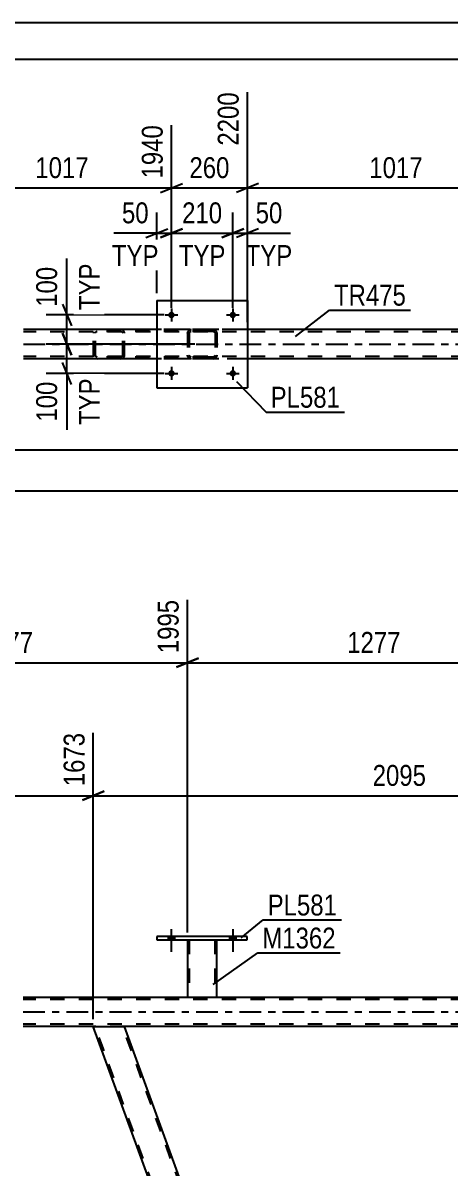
# Model space of a CAD drawing. Header units: millimetres. Extents: x 0 to 841, y 0 to 594.
# Drawn here: x 102.9 to 161.4, y 437.1 to 594 of the extents above; entities that cross this region are included whole.
import ezdxf

# ---------------------------------------------------------------- set-up
doc = ezdxf.new("R2010")
doc.units = ezdxf.units.MM
doc.linetypes.add('DXK_LINE_DOT2', pattern=[3.9198, 1.9599, -1.9599])
doc.linetypes.add('DXK_LINE_DOT3', pattern=[5.9187, 2.979, -0.9799, 0.9799, -0.9799])
doc.styles.add('Arial Narrow', font='ARIALN.TTF', dxfattribs={"height": 0.2})

# ---------------------------------------------------------------- blocks, each defined once
blk = doc.blocks.new('Unknown-814735532-1133')
at = {"color": 5, "linetype": 'Continuous'}
for p, q in [((841, 594), (0, 594)), ((836, 589), (5, 589))]:
    blk.add_line(p, q, dxfattribs=at)
blk = doc.blocks.new('Bolt-814735532-5138 - 5134')
at = {"linetype": 'Continuous'}
for points in [[(123.67, 553.99, -1), (122.79, 553.99, -1)], [(132.07, 553.99, -1), (131.19, 553.99, -1)]]:
    blk.add_hatch(color=1, dxfattribs=at).paths.add_polyline_path(points)
at = {"color": 1, "linetype": 'Continuous'}
for p, q in [((122.35, 553.99), (124.11, 553.99)), ((123.23, 554.87), (123.23, 553.11)), ((130.75, 553.99), (132.51, 553.99)), ((131.63, 554.87), (131.63, 553.11))]:
    blk.add_line(p, q, dxfattribs=at)
blk = doc.blocks.new('Bolt-814735532-5139 - 5134')
at = {"linetype": 'Continuous'}
for points in [[(123.67, 545.99, -1), (122.79, 545.99, -1)], [(132.07, 545.99, -1), (131.19, 545.99, -1)]]:
    blk.add_hatch(color=1, dxfattribs=at).paths.add_polyline_path(points)
at = {"color": 1, "linetype": 'Continuous'}
for p, q in [((122.35, 545.99), (124.11, 545.99)), ((123.23, 546.87), (123.23, 545.11)), ((130.75, 545.99), (132.51, 545.99)), ((131.63, 546.87), (131.63, 545.11))]:
    blk.add_line(p, q, dxfattribs=at)
blk = doc.blocks.new('Part-814735532-5174 - 5134')
at = {"color": 2, "linetype": 'Continuous'}
for p, q in [((121.23, 555.99), (121.23, 543.99)), ((121.23, 555.99), (133.63, 555.99)), ((133.63, 555.99), (133.63, 543.99)), ((121.23, 543.99), (133.63, 543.99))]:
    blk.add_line(p, q, dxfattribs=at)
blk = doc.blocks.new('Part-814735532-5175 - 5134')
at = {"color": 7, "linetype": 'DXK_LINE_DOT2'}
for p, q in [((125.43, 551.51), (125.47, 551.69)), ((125.47, 551.69), (125.43, 551.51)), ((125.43, 551.51), (125.43, 548.47)), ((125.67, 551.51), (125.69, 551.6)), ((125.67, 551.51), (125.67, 548.47)), ((125.69, 551.6), (125.74, 551.68)), ((125.73, 551.95), (125.91, 551.99)), ((125.91, 551.99), (125.73, 551.95)), ((125.74, 551.68), (125.82, 551.73)), ((125.82, 551.73), (125.91, 551.75)), ((128.95, 551.99), (125.91, 551.99)), ((128.95, 551.75), (125.91, 551.75)), ((128.95, 551.99), (129.14, 551.95)), ((129.14, 551.95), (128.95, 551.99)), ((128.95, 551.75), (129.04, 551.73)), ((129.04, 551.73), (129.12, 551.68)), ((129.12, 551.68), (129.17, 551.6)), ((129.17, 551.6), (129.19, 551.51)), ((129.19, 551.51), (129.19, 548.47)), ((129.4, 551.69), (129.43, 551.51)), ((129.43, 551.51), (129.4, 551.69)), ((129.43, 551.51), (129.43, 548.47)), ((125.47, 548.28), (125.43, 548.47)), ((125.43, 548.47), (125.47, 548.28)), ((125.69, 548.37), (125.67, 548.47)), ((125.74, 548.3), (125.69, 548.37)), ((125.91, 547.99), (125.73, 548.02)), ((125.73, 548.02), (125.91, 547.99)), ((125.82, 548.24), (125.74, 548.3)), ((125.91, 548.23), (125.82, 548.24)), ((128.95, 548.23), (125.91, 548.23)), ((128.95, 547.99), (125.91, 547.99)), ((129.04, 548.24), (128.95, 548.23)), ((129.14, 548.02), (128.95, 547.99)), ((128.95, 547.99), (129.14, 548.02)), ((129.12, 548.3), (129.04, 548.24)), ((129.17, 548.37), (129.12, 548.3)), ((129.19, 548.47), (129.17, 548.37)), ((129.43, 548.47), (129.4, 548.28)), ((129.4, 548.28), (129.43, 548.47))]:
    blk.add_line(p, q, dxfattribs=at)
at = {"color": 7, "linetype": 'DXK_LINE_DOT3'}
blk.add_line((127.43, 549.99), (127.43, 549.99), dxfattribs=at)
at = {"color": 7, "linetype": 'DXK_LINE_DOT2'}
for centre, start, end in [((125.91, 551.51), 112.5, 157.5), ((125.91, 551.51), 112.5, 157.5), ((128.95, 551.51), 22.5, 67.5), ((128.95, 551.51), 22.5, 67.5), ((125.91, 548.47), 202.5, 247.5), ((125.91, 548.47), 202.5, 247.5), ((128.95, 548.47), 292.5, 337.5), ((128.95, 548.47), 292.5, 337.5)]:
    blk.add_arc(centre, 0.48, start, end, dxfattribs=at)
blk = doc.blocks.new('Part-814735532-5275 - 5134')
at = {"color": 7, "linetype": 'DXK_LINE_DOT2'}
for p, q in [((112.57, 551.59), (112.55, 551.51)), ((112.55, 548.47), (112.55, 551.51)), ((112.59, 551.69), (112.57, 551.59)), ((112.81, 551.51), (112.83, 551.6)), ((112.81, 548.47), (112.81, 551.51)), ((112.83, 551.6), (112.88, 551.68)), ((113.06, 551.99), (112.87, 551.95)), ((112.88, 551.68), (112.97, 551.73)), ((112.97, 551.73), (113.06, 551.75)), ((128.05, 551.99), (113.06, 551.99)), ((128.05, 551.75), (113.06, 551.75)), ((116.49, 551.95), (116.3, 551.99)), ((116.3, 551.75), (116.4, 551.73)), ((116.4, 551.73), (116.48, 551.68)), ((116.48, 551.68), (116.53, 551.6)), ((116.53, 551.6), (116.55, 551.51)), ((116.55, 548.47), (116.55, 551.51)), ((116.79, 551.59), (116.77, 551.69)), ((116.81, 551.51), (116.79, 551.59)), ((116.81, 548.47), (116.81, 551.51)), ((112.55, 548.47), (112.57, 548.38)), ((112.57, 548.38), (112.59, 548.28)), ((112.82, 548.4), (112.81, 548.47)), ((112.83, 548.37), (112.82, 548.4)), ((112.88, 548.3), (112.83, 548.37)), ((112.87, 548.02), (113.06, 547.99)), ((112.97, 548.24), (112.88, 548.3)), ((113.06, 548.23), (112.97, 548.24)), ((128.05, 548.23), (113.06, 548.23)), ((128.05, 547.99), (113.06, 547.99)), ((116.4, 548.24), (116.3, 548.23)), ((116.3, 547.99), (116.49, 548.02)), ((116.48, 548.3), (116.4, 548.24)), ((116.53, 548.37), (116.48, 548.3)), ((116.53, 548.37), (116.54, 548.4)), ((116.54, 548.4), (116.55, 548.47)), ((116.77, 548.28), (116.79, 548.38)), ((116.79, 548.38), (116.81, 548.47))]:
    blk.add_line(p, q, dxfattribs=at)
for centre, start, end in [((116.32, 551.48), 24.32, 69.2417), ((116.32, 548.49), 290.7583, 335.68)]:
    blk.add_arc(centre, 0.496, start, end, dxfattribs=at)
blk = doc.blocks.new('Part-814735532-5334 - 5134')
at = {"color": 2, "linetype": 'Continuous'}
for p, q in [((121.23, 551.99), (102.95, 551.99)), ((172.31, 551.99), (133.63, 551.99)), ((121.23, 547.99), (102.95, 547.99)), ((172.31, 547.99), (133.63, 547.99))]:
    blk.add_line(p, q, dxfattribs=at)
at = {"color": 7, "linetype": 'DXK_LINE_DOT2'}
for p, q in [((767.13, 551.67), (102.95, 551.67)), ((767.13, 551.99), (121.23, 551.99)), ((133.63, 551.99), (121.23, 551.99)), ((767.13, 548.31), (102.95, 548.31)), ((763.89, 547.99), (102.95, 547.99)), ((133.63, 547.99), (121.23, 547.99))]:
    blk.add_line(p, q, dxfattribs=at)
at = {"color": 7, "linetype": 'DXK_LINE_DOT3'}
blk.add_line((102.95, 549.99), (767.13, 549.99), dxfattribs=at)
blk = doc.blocks.new('Bolt-814735532-3303 - 3299')
at = {"linetype": 'Continuous'}
for points in [[(122.77, 468.39), (123.65, 468.39), (123.65, 468.87), (122.77, 468.87)], [(131.17, 468.39), (132.05, 468.39), (132.05, 468.87), (131.17, 468.87)]]:
    blk.add_hatch(color=1, dxfattribs=at).paths.add_polyline_path(points)
at = {"color": 1, "linetype": 'Continuous'}
for p, q in [((123.21, 469.87), (123.21, 466.75)), ((131.61, 469.87), (131.61, 466.75)), ((122.77, 468.87), (122.77, 468.39)), ((123.65, 468.87), (123.65, 468.39)), ((131.17, 468.87), (131.17, 468.39)), ((132.05, 468.87), (132.05, 468.39))]:
    blk.add_line(p, q, dxfattribs=at)
blk = doc.blocks.new('Bolt-814735532-3304 - 3299')
at = {"linetype": 'Continuous'}
for points in [[(122.77, 468.39), (123.65, 468.39), (123.65, 468.87), (122.77, 468.87)], [(131.17, 468.39), (132.05, 468.39), (132.05, 468.87), (131.17, 468.87)]]:
    blk.add_hatch(color=1, dxfattribs=at).paths.add_polyline_path(points)
at = {"color": 1, "linetype": 'Continuous'}
for p, q in [((123.21, 469.87), (123.21, 466.75)), ((131.61, 469.87), (131.61, 466.75)), ((122.77, 468.87), (122.77, 468.39)), ((123.65, 468.87), (123.65, 468.39)), ((131.17, 468.87), (131.17, 468.39)), ((132.05, 468.87), (132.05, 468.39))]:
    blk.add_line(p, q, dxfattribs=at)
blk = doc.blocks.new('Part-814735532-3368 - 3299')
at = {"color": 2, "linetype": 'Continuous'}
for p, q in [((125.41, 468.39), (125.41, 460.55)), ((129.41, 468.39), (129.41, 460.55)), ((125.41, 460.55), (129.41, 460.55))]:
    blk.add_line(p, q, dxfattribs=at)
at = {"color": 7, "linetype": 'DXK_LINE_DOT2'}
for p, q in [((125.41, 468.39), (129.41, 468.39)), ((125.41, 468.39), (125.41, 468.39)), ((125.41, 468.39), (125.41, 468.39)), ((125.65, 468.39), (125.65, 460.55)), ((129.17, 468.39), (129.17, 460.55)), ((129.41, 468.39), (129.41, 468.39)), ((129.41, 468.39), (129.41, 468.39)), ((129.11, 460.55), (129.15, 460.55)), ((129.11, 460.55), (129.15, 460.55)), ((129.15, 460.55), (129.17, 460.55)), ((129.15, 460.55), (129.17, 460.55))]:
    blk.add_line(p, q, dxfattribs=at)
blk = doc.blocks.new('Part-814735532-3363 - 3299')
at = {"color": 2, "linetype": 'Continuous'}
for p, q in [((121.21, 468.87), (121.21, 468.39)), ((133.61, 468.87), (121.21, 468.87)), ((121.21, 468.39), (133.61, 468.39)), ((133.61, 468.39), (133.61, 468.87))]:
    blk.add_line(p, q, dxfattribs=at)
blk = doc.blocks.new('Part-814735532-3607 - 3299')
at = {"color": 2, "linetype": 'Continuous'}
for p, q in [((159.64, 338.79), (196.34, 456.54)), ((197.66, 456.54), (196.34, 456.54)), ((197.66, 456.54), (199.21, 452.29)), ((199.21, 452.29), (162.75, 335.32)), ((160.9, 335.32), (159.64, 338.79))]:
    blk.add_line(p, q, dxfattribs=at)
at = {"color": 7, "linetype": 'DXK_LINE_DOT2'}
for p, q in [((159.78, 338.42), (196.6, 456.54)), ((162.5, 335.32), (199.07, 452.67)), ((160.9, 335.32), (162.75, 335.32))]:
    blk.add_line(p, q, dxfattribs=at)
blk = doc.blocks.new('Part-814735532-3633 - 3299')
at = {"color": 2, "linetype": 'Continuous'}
for p, q in [((102.93, 460.54), (767.11, 460.54)), ((112.53, 456.54), (102.93, 456.54)), ((196.34, 456.54), (116.78, 456.54))]:
    blk.add_line(p, q, dxfattribs=at)
at = {"color": 7, "linetype": 'DXK_LINE_DOT2'}
for p, q in [((767.11, 460.22), (102.93, 460.22)), ((767.11, 456.86), (102.93, 456.86)), ((116.78, 456.54), (112.53, 456.54))]:
    blk.add_line(p, q, dxfattribs=at)
at = {"color": 7, "linetype": 'DXK_LINE_DOT3'}
blk.add_line((102.93, 458.54), (767.11, 458.54), dxfattribs=at)
blk = doc.blocks.new('Part-814735532-3685 - 3299')
at = {"color": 2, "linetype": 'Continuous'}
for p, q in [((156.65, 335.32), (112.53, 456.54)), ((112.53, 456.54), (116.78, 456.54)), ((159.64, 338.79), (116.78, 456.54))]:
    blk.add_line(p, q, dxfattribs=at)
at = {"color": 7, "linetype": 'DXK_LINE_DOT2'}
for p, q in [((156.9, 335.32), (112.78, 456.54)), ((160.65, 335.32), (116.53, 456.54)), ((160.9, 335.32), (159.64, 338.79)), ((156.65, 335.32), (160.9, 335.32))]:
    blk.add_line(p, q, dxfattribs=at)
blk = doc.blocks.new('StraightDimension-814735532-9620 - 5134')
at = {"color": 7, "linetype": 'Continuous'}
for p, q in [((133.63, 552.99), (133.63, 584.5)), ((174.31, 554.99), (174.31, 580)), ((135.13, 571.99), (132.13, 570.79)), ((133.63, 571.39), (174.31, 571.39)), ((172.81, 570.79), (175.81, 571.99))]:
    blk.add_line(p, q, dxfattribs=at)
at = {"color": 0, "linetype": 'Continuous'}
blk.add_wipeout([(173.71, 580.6), (169.51, 580.6), (169.51, 572.09), (173.71, 572.09)], dxfattribs=at)
at = {"color": 0}
blk.add_wipeout([(158.23, 572.14), (158.23, 576.34), (149.72, 576.34), (149.72, 572.14)], dxfattribs=at)
at = {"color": 3, "linetype": 'Continuous', "style": 'Arial Narrow'}
blk.add_text('3217', height=2.863, rotation=90.0002, dxfattribs=at).set_placement((173.11, 572.69))
at = {"color": 3, "style": 'Arial Narrow'}
blk.add_text('1017', height=2.863, dxfattribs=at).set_placement((150.32, 572.74))
blk = doc.blocks.new('StraightDimension-814735532-5972 - 5134')
at = {"color": 7, "linetype": 'Continuous'}
for p, q in [((108.32, 551.49), (109.52, 548.49)), ((126.43, 549.99), (106.07, 549.99)), ((108.92, 545.99), (108.92, 549.99)), ((109.52, 544.49), (108.32, 547.49)), ((122.23, 545.99), (106.07, 545.99))]:
    blk.add_line(p, q, dxfattribs=at)
at = {"color": 0, "linetype": 'Continuous'}
blk.add_wipeout([(114.02, 545.91), (109.82, 545.91), (109.82, 538.32), (114.02, 538.32)], dxfattribs=at)
at = {"color": 0}
blk.add_wipeout([(108.17, 545.46), (103.97, 545.46), (103.97, 538.78), (108.17, 538.78)], dxfattribs=at)
at = {"color": 7, "linetype": 'Continuous'}
blk.add_line((108.92, 545.99), (108.92, 538.25), dxfattribs=at)
blk.add_line((108.92, 545.99), (108.92, 538.25), dxfattribs=at)
at = {"color": 3, "style": 'Arial Narrow'}
blk.add_text('100', height=2.863, rotation=90.0002, dxfattribs=at).set_placement((107.57, 539.38))
at = {"color": 3, "linetype": 'Continuous', "style": 'Arial Narrow'}
blk.add_text('TYP', height=2.863, rotation=90.0002, dxfattribs=at).set_placement((113.42, 538.92))
blk = doc.blocks.new('StraightDimension-814735532-8948 - 5134')
at = {"color": 7, "linetype": 'Continuous'}
blk.add_line((61.03, 535.52), (767.13, 535.52), dxfattribs=at)
blk = doc.blocks.new('StraightDimension-814735532-5929 - 5134')
at = {"color": 7, "linetype": 'Continuous'}
for p, q in [((121.23, 556.99), (121.23, 568.05)), ((123.23, 554.99), (123.23, 568.05)), ((119.73, 564.6), (122.73, 565.8)), ((121.23, 565.2), (123.23, 565.2)), ((124.73, 565.8), (121.73, 564.6))]:
    blk.add_line(p, q, dxfattribs=at)
at = {"color": 0}
blk.add_wipeout([(120.71, 565.95), (120.71, 570.15), (115.85, 570.15), (115.85, 565.95)], dxfattribs=at)
at = {"color": 0, "linetype": 'Continuous'}
blk.add_wipeout([(122.07, 560.1), (122.07, 564.3), (114.48, 564.3), (114.48, 560.1)], dxfattribs=at)
at = {"color": 7, "linetype": 'Continuous'}
blk.add_line((121.23, 565.2), (115.33, 565.2), dxfattribs=at)
blk.add_line((121.23, 565.2), (115.33, 565.2), dxfattribs=at)
at = {"color": 3, "style": 'Arial Narrow'}
blk.add_text('50', height=2.863, dxfattribs=at).set_placement((116.45, 566.55))
at = {"color": 3, "linetype": 'Continuous', "style": 'Arial Narrow'}
blk.add_text('TYP', height=2.863, dxfattribs=at).set_placement((115.08, 560.7))
blk = doc.blocks.new('StraightDimension-814735532-5942 - 5134')
at = {"color": 7, "linetype": 'Continuous'}
for p, q in [((123.23, 554.99), (123.23, 568.05)), ((131.63, 554.99), (131.63, 568.05)), ((121.73, 564.6), (124.73, 565.8)), ((123.23, 565.2), (131.63, 565.2)), ((133.13, 565.8), (130.13, 564.6))]:
    blk.add_line(p, q, dxfattribs=at)
at = {"color": 0}
blk.add_wipeout([(130.77, 565.95), (130.77, 570.15), (124.09, 570.15), (124.09, 565.95)], dxfattribs=at)
at = {"color": 0, "linetype": 'Continuous'}
blk.add_wipeout([(131.23, 560.1), (131.23, 564.3), (123.64, 564.3), (123.64, 560.1)], dxfattribs=at)
at = {"color": 3, "style": 'Arial Narrow'}
blk.add_text('210', height=2.863, dxfattribs=at).set_placement((124.69, 566.55))
at = {"color": 3, "linetype": 'Continuous', "style": 'Arial Narrow'}
blk.add_text('TYP', height=2.863, dxfattribs=at).set_placement((124.24, 560.7))
blk = doc.blocks.new('StraightDimension-814735532-5958 - 5134')
at = {"color": 7, "linetype": 'Continuous'}
for p, q in [((131.63, 554.99), (131.63, 568.05)), ((133.63, 556.99), (133.63, 568.05)), ((130.13, 564.6), (133.13, 565.8)), ((131.63, 565.2), (133.63, 565.2)), ((135.13, 565.8), (132.13, 564.6))]:
    blk.add_line(p, q, dxfattribs=at)
at = {"color": 0}
blk.add_wipeout([(139.01, 565.95), (139.01, 570.15), (134.16, 570.15), (134.16, 565.95)], dxfattribs=at)
at = {"color": 0, "linetype": 'Continuous'}
blk.add_wipeout([(140.38, 560.1), (140.38, 564.3), (132.79, 564.3), (132.79, 560.1)], dxfattribs=at)
at = {"color": 7, "linetype": 'Continuous'}
blk.add_line((133.63, 565.2), (139.54, 565.2), dxfattribs=at)
blk.add_line((133.63, 565.2), (139.54, 565.2), dxfattribs=at)
at = {"color": 3, "style": 'Arial Narrow'}
blk.add_text('50', height=2.863, dxfattribs=at).set_placement((134.76, 566.55))
at = {"color": 3, "linetype": 'Continuous', "style": 'Arial Narrow'}
blk.add_text('TYP', height=2.863, dxfattribs=at).set_placement((133.39, 560.7))
blk = doc.blocks.new('StraightDimension-814735532-5995 - 5134')
at = {"color": 7, "linetype": 'Continuous'}
for p, q in [((108.32, 555.49), (109.52, 552.49)), ((122.23, 553.99), (106.07, 553.99)), ((108.92, 549.99), (108.92, 553.99)), ((109.52, 548.49), (108.32, 551.49)), ((126.43, 549.99), (106.07, 549.99))]:
    blk.add_line(p, q, dxfattribs=at)
at = {"color": 0, "linetype": 'Continuous'}
blk.add_wipeout([(114.02, 561.65), (109.82, 561.65), (109.82, 554.06), (114.02, 554.06)], dxfattribs=at)
at = {"color": 0}
blk.add_wipeout([(108.17, 561.2), (103.97, 561.2), (103.97, 554.51), (108.17, 554.51)], dxfattribs=at)
at = {"color": 7, "linetype": 'Continuous'}
blk.add_line((108.92, 553.99), (108.92, 561.72), dxfattribs=at)
blk.add_line((108.92, 553.99), (108.92, 561.72), dxfattribs=at)
at = {"color": 3, "style": 'Arial Narrow'}
blk.add_text('100', height=2.863, rotation=90.0002, dxfattribs=at).set_placement((107.57, 555.11))
at = {"color": 3, "linetype": 'Continuous', "style": 'Arial Narrow'}
blk.add_text('TYP', height=2.863, rotation=90.0002, dxfattribs=at).set_placement((113.42, 554.66))
blk = doc.blocks.new('StraightDimension-814735532-9621 - 5134')
at = {"color": 7, "linetype": 'Continuous'}
for p, q in [((133.63, 552.99), (133.63, 584.5)), ((123.23, 554.99), (123.23, 580)), ((121.73, 570.79), (124.73, 571.99)), ((123.23, 571.39), (133.63, 571.39)), ((135.13, 571.99), (132.13, 570.79))]:
    blk.add_line(p, q, dxfattribs=at)
at = {"color": 0}
blk.add_wipeout([(131.77, 572.14), (131.77, 576.34), (125.09, 576.34), (125.09, 572.14)], dxfattribs=at)
at = {"color": 3, "style": 'Arial Narrow'}
blk.add_text('260', height=2.863, dxfattribs=at).set_placement((125.69, 572.74))
at = {"color": 0, "linetype": 'Continuous'}
blk.add_wipeout([(133.03, 585.1), (128.83, 585.1), (128.83, 576.59), (133.03, 576.59)], dxfattribs=at)
at = {"color": 3, "linetype": 'Continuous', "style": 'Arial Narrow'}
blk.add_text('2200', height=2.863, rotation=90.0002, dxfattribs=at).set_placement((132.43, 577.19))
blk = doc.blocks.new('StraightDimension-814735532-9622 - 5134')
at = {"color": 7, "linetype": 'Continuous'}
for p, q in [((93.25, 552.99), (93.25, 582.67)), ((123.23, 554.99), (123.23, 580)), ((94.75, 571.99), (91.75, 570.79)), ((93.25, 571.39), (123.23, 571.39)), ((121.73, 570.79), (124.73, 571.99))]:
    blk.add_line(p, q, dxfattribs=at)
at = {"color": 0, "linetype": 'Continuous'}
blk.add_wipeout([(122.63, 580.6), (118.43, 580.6), (118.43, 572.09), (122.63, 572.09)], dxfattribs=at)
at = {"color": 0}
blk.add_wipeout([(112.5, 572.14), (112.5, 576.34), (103.99, 576.34), (103.99, 572.14)], dxfattribs=at)
at = {"color": 3, "linetype": 'Continuous', "style": 'Arial Narrow'}
blk.add_text('1940', height=2.863, rotation=90.0002, dxfattribs=at).set_placement((122.03, 572.69))
at = {"color": 3, "style": 'Arial Narrow'}
blk.add_text('1017', height=2.863, dxfattribs=at).set_placement((104.59, 572.74))
blk = doc.blocks.new('StraightDimension-814735532-12171 - 5134')
at = {"color": 7, "linetype": 'Continuous'}
blk.add_line((60.39, 529.89), (767.77, 529.89), dxfattribs=at)
blk = doc.blocks.new('StraightDimension-814735532-4593 - 3299')
at = {"color": 7, "linetype": 'Continuous'}
for p, q in [((112.53, 457.54), (112.53, 496.75)), ((51.84, 466.04), (51.84, 491.27)), ((53.34, 488.74), (50.34, 487.54)), ((51.84, 488.14), (112.53, 488.14)), ((111.03, 487.54), (114.03, 488.74))]:
    blk.add_line(p, q, dxfattribs=at)
at = {"color": 0, "linetype": 'Continuous'}
for points in [[(111.93, 497.35), (107.73, 497.35), (107.73, 488.84), (111.93, 488.84)], [(51.24, 491.87), (47.04, 491.87), (47.04, 488.84), (51.24, 488.84)]]:
    blk.add_wipeout(points, dxfattribs=at)
at = {"color": 0}
blk.add_wipeout([(86.44, 488.89), (86.44, 493.09), (77.93, 493.09), (77.93, 488.89)], dxfattribs=at)
at = {"color": 3, "linetype": 'Continuous', "style": 'Arial Narrow'}
for s, height, p in [('1673', 2.863, (111.33, 489.44)), ('0', 2.86, (50.64, 489.44))]:
    blk.add_text(s, height=height, rotation=90.0002, dxfattribs=at).set_placement(p)
at = {"color": 3, "style": 'Arial Narrow'}
blk.add_text('1673', height=2.863, dxfattribs=at).set_placement((78.53, 489.49))
blk = doc.blocks.new('StraightDimension-814735532-8026 - 3299')
at = {"color": 7, "linetype": 'Continuous'}
for p, q in [((125.41, 469.39), (125.41, 514.97)), ((75.86, 469.39), (75.86, 513.14)), ((77.36, 506.96), (74.36, 505.76)), ((123.91, 505.76), (126.91, 506.96)), ((75.86, 506.36), (125.41, 506.36))]:
    blk.add_line(p, q, dxfattribs=at)
at = {"color": 0, "linetype": 'Continuous'}
blk.add_wipeout([(124.81, 515.57), (120.61, 515.57), (120.61, 507.06), (124.81, 507.06)], dxfattribs=at)
at = {"color": 0}
blk.add_wipeout([(104.89, 507.11), (104.89, 511.31), (96.38, 511.31), (96.38, 507.11)], dxfattribs=at)
at = {"color": 3, "linetype": 'Continuous', "style": 'Arial Narrow'}
blk.add_text('1995', height=2.863, rotation=90.0002, dxfattribs=at).set_placement((124.21, 507.66))
at = {"color": 3, "style": 'Arial Narrow'}
blk.add_text('1277', height=2.863, dxfattribs=at).set_placement((96.98, 507.71))
blk = doc.blocks.new('StraightDimension-814735532-4576 - 3299')
at = {"color": 7, "linetype": 'Continuous'}
for p, q in [((112.53, 457.54), (112.53, 496.75)), ((196.34, 457.54), (196.34, 496.75)), ((114.03, 488.74), (111.03, 487.54)), ((112.53, 488.14), (196.34, 488.14)), ((194.84, 487.54), (197.84, 488.74))]:
    blk.add_line(p, q, dxfattribs=at)
at = {"color": 0, "linetype": 'Continuous'}
blk.add_wipeout([(195.74, 497.35), (191.54, 497.35), (191.54, 488.84), (195.74, 488.84)], dxfattribs=at)
at = {"color": 0}
blk.add_wipeout([(158.69, 488.89), (158.69, 493.09), (150.18, 493.09), (150.18, 488.89)], dxfattribs=at)
at = {"color": 3, "linetype": 'Continuous', "style": 'Arial Narrow'}
blk.add_text('3769', height=2.863, rotation=90.0002, dxfattribs=at).set_placement((195.14, 489.44))
at = {"color": 3, "style": 'Arial Narrow'}
blk.add_text('2095', height=2.863, dxfattribs=at).set_placement((150.78, 489.49))
blk = doc.blocks.new('StraightDimension-814735532-8025 - 3299')
at = {"color": 7, "linetype": 'Continuous'}
for p, q in [((125.41, 469.39), (125.41, 514.97)), ((176.49, 469.39), (176.49, 514.97)), ((126.91, 506.96), (123.91, 505.76)), ((174.99, 505.76), (177.99, 506.96)), ((125.41, 506.36), (176.49, 506.36))]:
    blk.add_line(p, q, dxfattribs=at)
at = {"color": 0, "linetype": 'Continuous'}
blk.add_wipeout([(175.89, 515.57), (171.69, 515.57), (171.69, 507.06), (175.89, 507.06)], dxfattribs=at)
at = {"color": 0}
blk.add_wipeout([(155.2, 507.11), (155.2, 511.31), (146.69, 511.31), (146.69, 507.11)], dxfattribs=at)
at = {"color": 3, "linetype": 'Continuous', "style": 'Arial Narrow'}
blk.add_text('3272', height=2.863, rotation=90.0002, dxfattribs=at).set_placement((175.29, 507.66))
at = {"color": 3, "style": 'Arial Narrow'}
blk.add_text('1277', height=2.863, dxfattribs=at).set_placement((147.29, 507.71))
blk = doc.blocks.new('Mark-814735532-5170 - 5134')
at = {"color": 0}
blk.add_wipeout([(146.31, 541.29), (146.31, 544.29), (136.81, 544.29), (136.81, 541.29)], dxfattribs=at)
blk.add_wipeout([(146.31, 541.29), (146.31, 544.29), (136.81, 544.29), (136.81, 541.29)], dxfattribs=at)
at = {"color": 30, "linetype": 'Continuous'}
for p, q in [((132.14, 544.88), (136.21, 540.69)), ((136.21, 540.69), (146.91, 540.69))]:
    blk.add_line(p, q, dxfattribs=at)
at = {"color": 3, "style": 'Arial Narrow'}
blk.add_text('PL581', height=2.863, dxfattribs=at).set_placement((136.81, 541.29))
blk = doc.blocks.new('Mark-814735532-5330 - 5134')
at = {"color": 0}
blk.add_wipeout([(155.34, 555.27), (155.34, 558.27), (145.48, 558.27), (145.48, 555.27)], dxfattribs=at)
blk.add_wipeout([(155.34, 555.27), (155.34, 558.27), (145.48, 558.27), (145.48, 555.27)], dxfattribs=at)
at = {"color": 30, "linetype": 'Continuous'}
for p, q in [((140.23, 551.03), (144.88, 554.67)), ((144.88, 554.67), (155.94, 554.67))]:
    blk.add_line(p, q, dxfattribs=at)
at = {"color": 3, "style": 'Arial Narrow'}
blk.add_text('TR475', height=2.863, dxfattribs=at).set_placement((145.48, 555.27))
blk = doc.blocks.new('Mark-814735532-3359 - 3299')
at = {"color": 0}
blk.add_wipeout([(145.91, 471.73), (145.91, 474.73), (136.4, 474.73), (136.4, 471.73)], dxfattribs=at)
blk.add_wipeout([(145.91, 471.73), (145.91, 474.73), (136.4, 474.73), (136.4, 471.73)], dxfattribs=at)
at = {"color": 30, "linetype": 'Continuous'}
for p, q in [((132.78, 468.67), (135.8, 471.13)), ((135.8, 471.13), (146.51, 471.13))]:
    blk.add_line(p, q, dxfattribs=at)
at = {"color": 3, "style": 'Arial Narrow'}
blk.add_text('PL581', height=2.863, dxfattribs=at).set_placement((136.4, 471.73))
blk = doc.blocks.new('Mark-814735532-3364 - 3299')
at = {"color": 0}
blk.add_wipeout([(145.72, 467.21), (145.72, 470.21), (135.67, 470.21), (135.67, 467.21)], dxfattribs=at)
blk.add_wipeout([(145.72, 467.21), (145.72, 470.21), (135.67, 470.21), (135.67, 467.21)], dxfattribs=at)
at = {"color": 30, "linetype": 'Continuous'}
for p, q in [((128.94, 462.27), (135.07, 466.61)), ((135.07, 466.61), (146.32, 466.61))]:
    blk.add_line(p, q, dxfattribs=at)
at = {"color": 3, "style": 'Arial Narrow'}
blk.add_text('M1362', height=2.863, dxfattribs=at).set_placement((135.67, 467.21))

msp = doc.modelspace()

# ---------------------------------------------------------------- block references
for name in ['Unknown-814735532-1133', 'Part-814735532-5174 - 5134', 'Part-814735532-5334 - 5134', 'Bolt-814735532-5138 - 5134', 'Part-814735532-5275 - 5134', 'Part-814735532-5175 - 5134', 'Bolt-814735532-5139 - 5134', 'Bolt-814735532-3303 - 3299', 'Bolt-814735532-3304 - 3299', 'Part-814735532-3363 - 3299', 'Part-814735532-3368 - 3299', 'Part-814735532-3633 - 3299', 'Part-814735532-3685 - 3299', 'Part-814735532-3607 - 3299']:
    msp.add_blockref(name, (0, 0))

# ---------------------------------------------------------------- next in the draw order: block references
for name in ['StraightDimension-814735532-9620 - 5134', 'StraightDimension-814735532-5929 - 5134', 'StraightDimension-814735532-5972 - 5134', 'StraightDimension-814735532-4593 - 3299']:
    msp.add_blockref(name, (0, 0))

# ---------------------------------------------------------------- next in the draw order: block references
for name in ['StraightDimension-814735532-5942 - 5134', 'StraightDimension-814735532-8948 - 5134', 'StraightDimension-814735532-8026 - 3299']:
    msp.add_blockref(name, (0, 0))

# ---------------------------------------------------------------- next in the draw order: block references
for name in ['StraightDimension-814735532-5958 - 5134', 'StraightDimension-814735532-5995 - 5134', 'StraightDimension-814735532-12171 - 5134', 'StraightDimension-814735532-4576 - 3299']:
    msp.add_blockref(name, (0, 0))

# ---------------------------------------------------------------- next in the draw order: block references
for name in ['StraightDimension-814735532-9621 - 5134', 'Mark-814735532-5330 - 5134', 'Mark-814735532-5170 - 5134', 'StraightDimension-814735532-8025 - 3299']:
    msp.add_blockref(name, (0, 0))

# ---------------------------------------------------------------- next in the draw order: block references
for name in ['StraightDimension-814735532-9622 - 5134', 'Mark-814735532-3359 - 3299']:
    msp.add_blockref(name, (0, 0))

# ---------------------------------------------------------------- next in the draw order: block references
msp.add_blockref('Mark-814735532-3364 - 3299', (0, 0))

doc.saveas('drawing.dxf')
